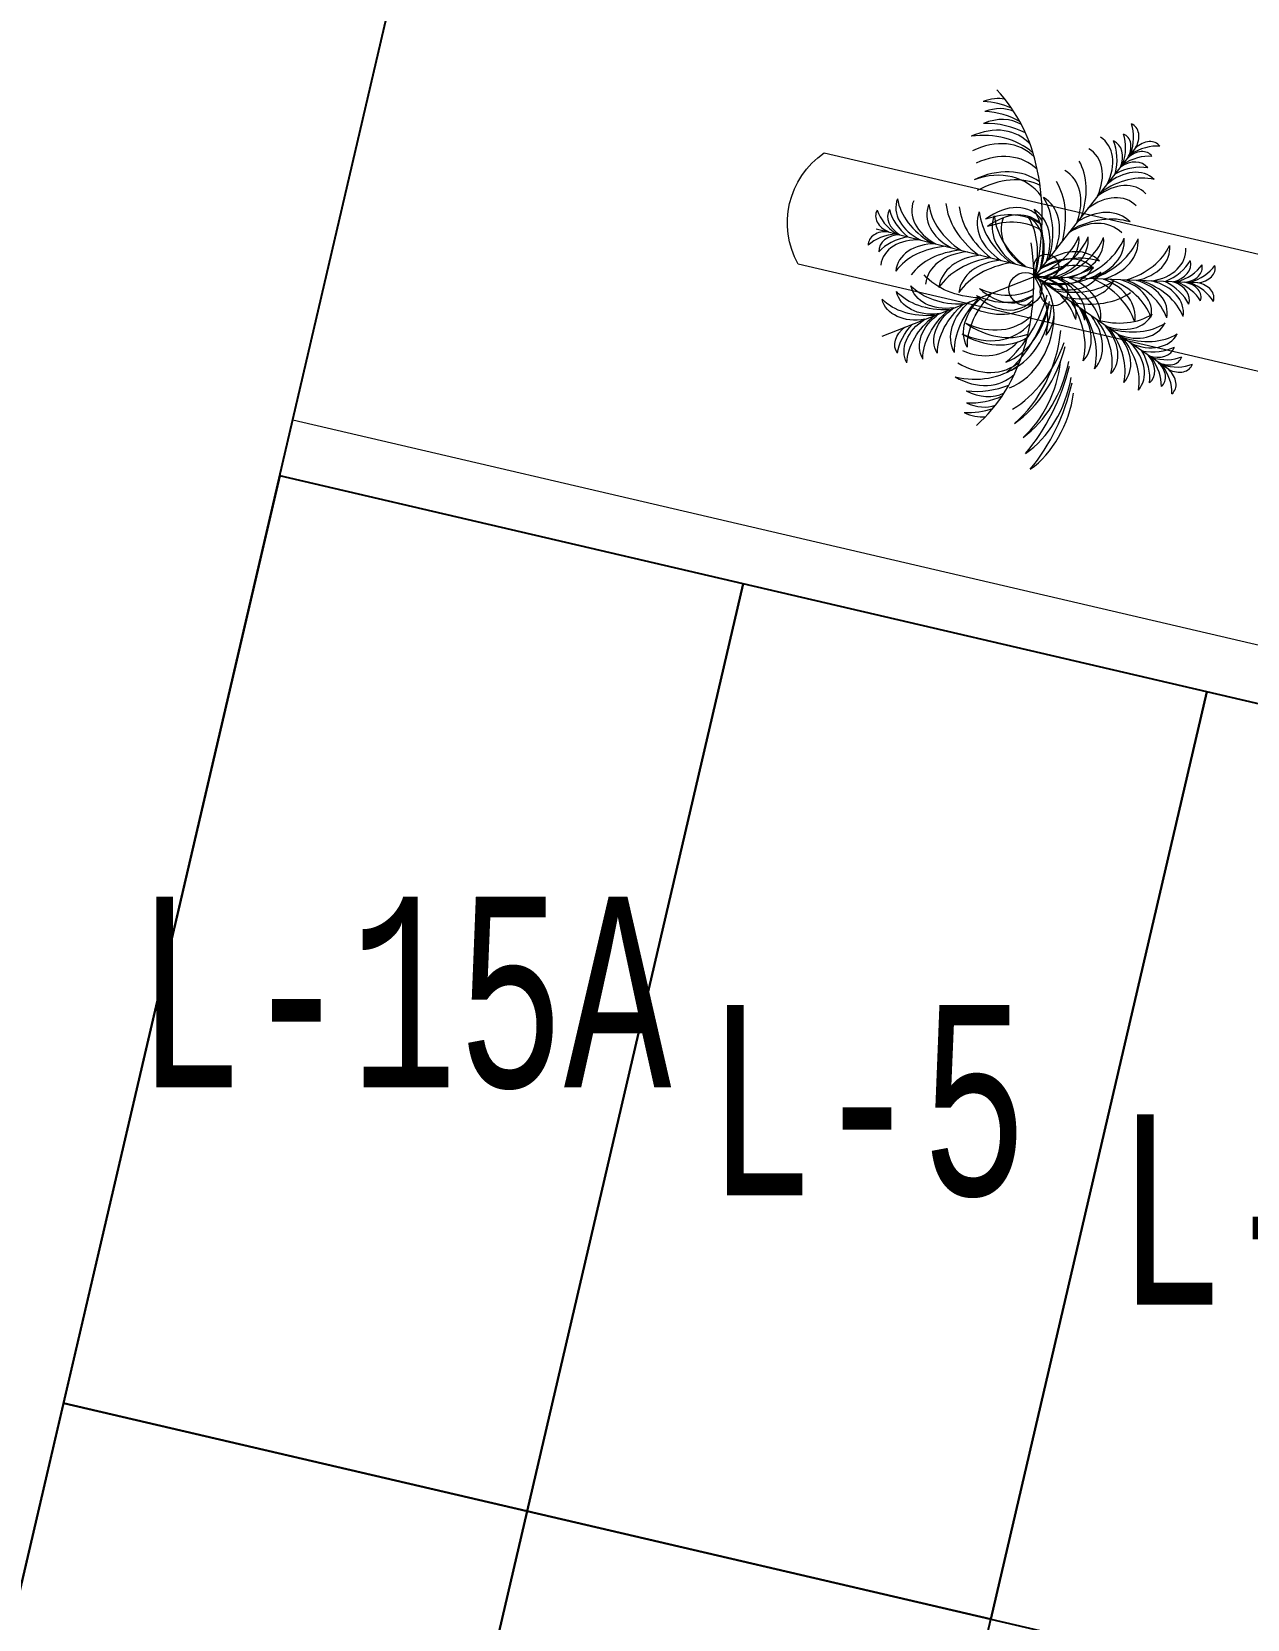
# Model space of a CAD drawing. Header units: millimetres. Extents: x 474016 to 477875, y 2288607 to 2292200.
# Drawn here: x 474098.24 to 474130.16, y 2289174.68 to 2289216.36 of the extents above; entities that cross this region are included whole.
import ezdxf
from ezdxf.enums import TextEntityAlignment as Align

# ---------------------------------------------------------------- set-up
doc = ezdxf.new("R2010")
doc.units = ezdxf.units.MM
doc.header["$LTSCALE"] = 50
for name, color, linetype, lineweight in [('BANQUETA', 251, 'Continuous', 5), ('JARDIN-HP', 64, 'Continuous', 5), ('JARDINES', 98, 'Continuous', 13), ('LOTES', 6, 'Continuous', 15), ('MANZANAS', 4, 'Continuous', 15)]:
    doc.layers.add(name, color=color, linetype=linetype, lineweight=lineweight)
for name, color, linetype in [('CVL_LOTIF', 1, 'Continuous'), ('POLIG. FISICO-TOPOGRAF', 194, 'Continuous'), ('POLIGONALGRAL', 7, 'Continuous')]:
    doc.layers.add(name, color=color, linetype=linetype)
doc.layers.add('MZ Y LT', color=7, linetype='Continuous', lineweight=13, true_color=0x0d2bf2)
doc.styles.add('MONOTXT4', font='MONOTXT4.shx', dxfattribs={"width": 0.55})

# ---------------------------------------------------------------- blocks, each defined once
blk = doc.blocks.new('A$C41BB26E9')
at = {"color": 0}
for p in [(1.999, 1.925), (3.251, -3.539)]:
    blk.add_line(p, (2.054, -0.938), dxfattribs=at)
at = {"color": 56}
for p, q in [((3.546, 1.506), (2.054, -0.938)), ((-0.293, 0.701), (2.054, -0.938)), ((1.382, -3.752), (1.923, -0.941))]:
    blk.add_line(p, q, dxfattribs=at)
for centre, radius in [((1.869, -0.738), 0.217), ((2.303, -0.578), 0.243), ((2.284, -1.082), 0.287)]:
    blk.add_circle(centre, radius)
at = {"color": 56, "true_color": 0x7a7a00}
for centre, major_axis, ratio, start_param, end_param in [((1.739, 1.845), (-0.007, 0.369), 0.723404, -1.366779, 0.20531), ((2.262, 1.855), (-0.007, 0.369), 0.723404, -0.20531, 1.366779), ((1.417, 1.375), (-0.018, 0.909), 0.723404, -1.121531, -0.433471), ((1.743, 1.62), (-0.007, 0.369), 0.723404, -1.366779, 0.20531), ((1.421, 1.15), (-0.018, 0.909), 0.723404, -1.121531, -0.433471), ((2.602, 1.398), (-0.018, 0.909), 0.723404, 0.433471, 1.121531), ((2.266, 1.63), (-0.007, 0.369), 0.723404, -0.20531, 1.366779), ((2.606, 1.173), (-0.018, 0.909), 0.723404, 0.433471, 1.121531), ((1.473, 0.902), (-0.015, 0.782), 0.723404, -1.305586, 0.091225), ((1.695, 1.314), (-0.009, 0.47), 0.723404, -1.190837, 0.194817), ((1.346, 0.731), (-0.022, 1.114), 0.723404, -0.994705, -0.373636), ((2.326, 1.326), (-0.009, 0.47), 0.723404, -0.194817, 1.190837), ((2.697, 0.758), (-0.022, 1.114), 0.723404, 0.373636, 0.994705), ((2.564, 0.923), (-0.015, 0.782), 0.723404, -0.091225, 1.305586), ((2.925, 0.425), (-0.026, 1.348), 0.723404, 0.312027, 1.166602), ((3.166, 1.386), (0.192, 0.315), 0.723404, -1.366779, 0.20531), ((2.642, 1.163), (0.473, 0.776), 0.723404, -1.121531, -0.433471), ((2.76, 1.355), (0.473, 0.776), 0.723404, -1.121531, -0.433471), ((3.283, 1.579), (0.192, 0.315), 0.723404, -1.366779, 0.20531), ((1.457, 0.572), (-0.016, 0.83), 0.723404, -1.24346, 0.110756), ((1.116, 0.031), (-0.027, 1.414), 0.723404, -1.115718, -0.281779), ((2.593, 0.594), (-0.016, 0.83), 0.723404, -0.110756, 1.24346), ((2.954, 0.066), (-0.027, 1.414), 0.723404, 0.281779, 1.115718), ((2.361, 0.656), (0.432, 0.708), 0.723404, -1.24346, 0.110756), ((1.784, 0.383), (0.737, 1.208), 0.723404, -1.115718, -0.281779), ((2.552, 0.926), (0.407, 0.667), 0.723404, -1.305586, 0.091225), ((1.99, 0.678), (0.702, 1.151), 0.723404, -1.166602, -0.312027), ((2.961, 1.155), (0.245, 0.401), 0.723404, -1.190837, 0.194817), ((2.354, 0.85), (0.58, 0.951), 0.723404, -0.994705, -0.373636), ((3.654, 0.546), (0.473, 0.776), 0.723404, 0.433471, 1.121531), ((3.613, 1.114), (0.192, 0.315), 0.723404, -0.20531, 1.366779), ((3.771, 0.738), (0.473, 0.776), 0.723404, 0.433471, 1.121531), ((3.73, 1.306), (0.192, 0.315), 0.723404, -0.20531, 1.366779), ((-0.082, 0.873), (-0.303, 0.211), 0.723404, -0.20531, 1.366779), ((0.487, 0.878), (-0.745, 0.52), 0.723404, 0.433471, 1.121531), ((2.599, 0.32), (-0.016, 0.83), 0.723404, -0.110756, 1.24346), ((2.96, -0.208), (-0.027, 1.414), 0.723404, 0.281779, 1.115718), ((2.219, 0.422), (0.432, 0.708), 0.723404, -1.24346, 0.110756), ((1.641, 0.149), (0.737, 1.208), 0.723404, -1.115718, -0.281779), ((3.484, 0.358), (0.407, 0.667), 0.723404, -0.091225, 1.305586), ((3.508, 0.147), (0.58, 0.951), 0.723404, 0.373636, 0.994705), ((3.5, 0.826), (0.245, 0.401), 0.723404, -0.194817, 1.190837), ((0.102, 0.744), (-0.303, 0.211), 0.723404, -0.20531, 1.366779), ((0.672, 0.75), (-0.745, 0.52), 0.723404, 0.433471, 1.121531), ((0.383, 0.614), (-0.385, 0.269), 0.723404, -0.194817, 1.190837), ((1.061, 0.579), (-0.913, 0.638), 0.723404, 0.373636, 0.994705), ((0.849, 0.569), (-0.641, 0.447), 0.723404, -0.091225, 1.305586), ((1.464, 0.568), (-1.105, 0.772), 0.723404, 0.312027, 1.166602), ((1.133, 0.399), (-0.68, 0.475), 0.723404, -0.110756, 1.24346), ((1.38, -0.167), (-0.02, 1.008), 0.723404, -1.13012, 0.094138), ((1.008, -0.803), (-0.033, 1.69), 0.723404, -1.023266, -0.261161), ((2.699, -0.141), (-0.02, 1.008), 0.723404, -0.094138, 1.13012), ((3.095, -0.763), (-0.033, 1.69), 0.723404, 0.261161, 1.023266), ((3.332, 0.064), (0.432, 0.708), 0.723404, -0.110756, 1.24346), ((3.521, -0.256), (0.702, 1.151), 0.723404, 0.312027, 1.166602), ((-0.382, 0.443), (-0.303, 0.211), 0.723404, -1.366779, 0.20531), ((-0.191, -0.093), (-0.745, 0.52), 0.723404, -1.121531, -0.433471), ((-0.197, 0.314), (-0.303, 0.211), 0.723404, -1.366779, 0.20531), ((1.357, 0.242), (-0.68, 0.475), 0.723404, -0.110756, 1.24346), ((1.789, 0.052), (-0.827, 0.577), 0.723404, -0.094138, 1.13012), ((2.525, 0.007), (-1.386, 0.967), 0.723404, 0.261161, 1.023266), ((1.385, -0.41), (-0.02, 1.008), 0.723404, -1.13012, 0.094138), ((1.013, -1.046), (-0.033, 1.69), 0.723404, -1.023266, -0.261161), ((1.118, -0.469), (0.88, 1.443), 0.723404, -1.023266, -0.261161), ((3.189, -0.169), (0.432, 0.708), 0.723404, -0.110756, 1.24346), ((3.353, -0.575), (0.737, 1.208), 0.723404, 0.281779, 1.115718), ((-0.006, -0.222), (-0.745, 0.52), 0.723404, -1.121531, -0.433471), ((0.224, -0.326), (-0.641, 0.447), 0.723404, -1.305586, 0.091225), ((0.022, 0.096), (-0.385, 0.269), 0.723404, -1.190837, 0.194817), ((0.288, -0.529), (-0.913, 0.638), 0.723404, -0.994705, -0.373636), ((1.988, -0.087), (-0.827, 0.577), 0.723404, -0.094138, 1.13012), ((1.391, -0.77), (-0.02, 1.008), 0.723404, -1.13012, 0.094138), ((2.71, -0.744), (-0.02, 1.008), 0.723404, -0.094138, 1.13012), ((1.586, -0.44), (0.525, 0.861), 0.723404, -1.13012, 0.094138), ((0.93, -0.777), (0.88, 1.443), 0.723404, -1.023266, -0.261161), ((3.026, -0.612), (0.525, 0.861), 0.723404, -0.094138, 1.13012), ((3.21, -0.808), (0.737, 1.208), 0.723404, 0.281779, 1.115718), ((0.482, -0.534), (-0.68, 0.475), 0.723404, -1.24346, 0.110756), ((1.02, -1.406), (-0.033, 1.69), 0.723404, -1.023266, -0.261161), ((1.397, -1.04), (-0.02, 1.008), 0.723404, -1.13012, 0.094138), ((2.505, -0.448), (-0.827, 0.577), 0.723404, -0.094138, 1.13012), ((3.24, -0.493), (-1.386, 0.967), 0.723404, 0.261161, 1.023266), ((2.638, -0.541), (-0.827, 0.577), 0.723404, -0.094138, 1.13012), ((3.373, -0.586), (-1.386, 0.967), 0.723404, 0.261161, 1.023266), ((1.361, -0.809), (0.525, 0.861), 0.723404, -1.13012, 0.094138), ((0.705, -1.146), (0.88, 1.443), 0.723404, -1.023266, -0.261161), ((1.445, -0.67), (0.525, 0.861), 0.723404, -1.13012, 0.094138), ((0.79, -1.007), (0.88, 1.443), 0.723404, -1.023266, -0.261161), ((3.107, -1.365), (-0.033, 1.69), 0.723404, 0.261161, 1.023266), ((2.716, -1.014), (-0.02, 1.008), 0.723404, -0.094138, 1.13012), ((2.9, -1.556), (0.88, 1.443), 0.723404, 0.261161, 1.023266), ((2.9, -0.819), (0.525, 0.861), 0.723404, -0.094138, 1.13012), ((3.026, -1.349), (0.88, 1.443), 0.723404, 0.261161, 1.023266), ((0.944, -1.284), (-1.16, 0.81), 0.723404, -1.115718, -0.281779), ((1.034, -1.03), (-0.827, 0.577), 0.723404, -1.13012, 0.094138), ((1.025, -1.676), (-0.033, 1.69), 0.723404, -1.023266, -0.261161), ((1.4, -1.202), (-0.02, 1.008), 0.723404, -1.13012, 0.094138), ((1.028, -1.838), (-0.033, 1.69), 0.723404, -1.023266, -0.261161), ((3.112, -1.635), (-0.033, 1.69), 0.723404, 0.261161, 1.023266), ((2.719, -1.176), (-0.02, 1.008), 0.723404, -0.094138, 1.13012), ((3.115, -1.797), (-0.033, 1.69), 0.723404, 0.261161, 1.023266), ((3.47, -1.48), (-1.656, 0.402), 0.714286, 3.88992, 4.86288), ((3.29, -2.282), (-2.814, 0.683), 0.714286, 4.170125, 4.780311), ((3.78, -1.381), (-1.599, 0.388), 0.714286, 3.86745, 4.883323), ((3.704, -2.103), (-2.624, 0.637), 0.714286, 4.179349, 4.820469), ((4.122, -1.283), (-1.534, 0.372), 0.714286, 3.888492, 4.926001), ((1.528, -1.375), (-0.827, 0.577), 0.723404, -1.13012, 0.094138), ((2.487, -1.496), (0.525, 0.861), 0.723404, -0.094138, 1.13012), ((2.952, -1.39), (-1.112, 0.27), 0.714286, 3.627505, 5.149011), ((3.161, -1.824), (-1.864, 0.452), 0.714286, 3.982805, 4.982914), ((2.716, -1.653), (-1.879, 0.456), 0.714286, 3.806569, 4.639337), ((3.658, -1.569), (-1.56, 0.378), 0.714286, 4.003422, 4.972752), ((1.824, -2.05), (-1.386, 0.967), 0.723404, -1.023266, -0.261161), ((2.046, -2.205), (-1.386, 0.967), 0.723404, -1.023266, -0.261161), ((1.883, -1.622), (-0.827, 0.577), 0.723404, -1.13012, 0.094138), ((2.487, -2.233), (0.88, 1.443), 0.723404, 0.261161, 1.023266), ((2.098, -2.039), (-1.864, 0.452), 0.714286, 3.982805, 4.744909), ((2.508, -1.48), (-1.112, 0.27), 0.714286, 3.627505, 4.912474), ((2.265, -2.005), (-1.864, 0.452), 0.714286, 3.982805, 4.744909), ((2.675, -1.447), (-1.112, 0.27), 0.714286, 3.627505, 4.993486), ((1.917, -2.392), (-2.123, 1.143), 0.72, -0.10808, 0.53304), ((1.154, -1.911), (-1.293, 0.697), 0.72, -0.170934, 0.844939), ((1.939, -1.971), (-1.507, 0.812), 0.72, -0.270525, 0.729584), ((2.016, -1.667), (-1.52, 0.819), 0.72, 0.073052, 0.90582), ((1.834, -1.504), (-0.899, 0.484), 0.72, -0.281097, 1.084884), ((1.96, -1.46), (-0.899, 0.484), 0.72, -0.200085, 1.084884), ((2.619, -1.732), (-1.507, 0.812), 0.72, -0.03252, 0.729584), ((2.178, -2.298), (-1.386, 0.967), 0.723404, -1.023266, -0.261161), ((1.033, -0.039), (0.319, 1.659), 0.723404, 3.402754, 4.164858), ((2.745, -1.688), (-1.507, 0.812), 0.72, -0.03252, 0.729584), ((0.804, -1.812), (1.484, 0.855), 0.72, -0.729584, 0.03252), ((1.582, -1.562), (0.885, 0.51), 0.72, -1.084884, 0.200085), ((0.931, -1.853), (1.484, 0.855), 0.72, -0.729584, 0.03252), ((1.71, -1.602), (0.885, 0.51), 0.72, -1.084884, 0.281097), ((1.144, -1.921), (1.484, 0.855), 0.72, -0.729584, 0.12698), ((1.426, -2.011), (1.484, 0.855), 0.72, -0.729584, 0.213498), ((1.617, -2.072), (1.484, 0.855), 0.72, -0.729584, 0.270525), ((1.531, -1.771), (1.496, 0.862), 0.72, -0.90582, -0.073052), ((1.643, -1.929), (1.52, 0.876), 0.72, -0.831119, 0.049618), ((2.401, -1.99), (1.273, 0.733), 0.72, -0.844939, 0.170934), ((1.482, -2.459), (-2.105, 1.134), 0.72, 0.016555, 0.382187), ((0.429, -1.859), (-1.012, 0.545), 0.72, 0.006837, 0.780102), ((1.981, -2.43), (-2.379, 1.282), 0.72, 0.051792, 0.431948), ((0.867, -1.982), (-1.241, 0.668), 0.72, -0.213612, 0.823897), ((0.982, -0.304), (0.319, 1.659), 0.723404, 3.402754, 4.164858), ((1.292, -0.729), (0.19, 0.99), 0.723404, 3.047455, 4.271712), ((1.322, -0.57), (0.19, 0.99), 0.723404, 3.047455, 4.271712), ((3.032, -0.698), (0.319, 1.659), 0.723404, 2.118327, 2.880431), ((1.652, -2.492), (2.089, 1.203), 0.72, -0.53304, 0.10808), ((2.69, -2.053), (1.221, 0.704), 0.72, -0.823897, 0.213612), ((1.589, -2.532), (2.342, 1.349), 0.72, -0.431948, -0.051792), ((3.123, -1.917), (0.996, 0.574), 0.72, -0.780102, -0.006837), ((2.089, -2.546), (2.072, 1.193), 0.72, -0.382187, -0.016555), ((-0.076, -1.922), (-0.877, 0.472), 0.72, 0.267806, 0.75224), ((1.309, -2.496), (-2.105, 1.134), 0.72, 0.093724, 0.382187), ((0.097, -1.885), (-0.877, 0.472), 0.72, 0.078285, 0.75224), ((1.241, -0.994), (0.19, 0.99), 0.723404, 3.047455, 4.271712), ((2.536, -1.243), (0.19, 0.99), 0.723404, 2.011473, 3.235731), ((3.456, -1.934), (0.863, 0.497), 0.72, -0.75224, -0.078285), ((2.262, -2.578), (2.072, 1.193), 0.72, -0.382187, -0.093724), ((3.63, -1.966), (0.863, 0.497), 0.72, -0.75224, -0.267806), ((0.914, -0.658), (0.319, 1.659), 0.723404, 3.402754, 4.164858), ((2.468, -1.597), (0.19, 0.99), 0.723404, 2.011473, 3.235731), ((2.964, -1.052), (0.319, 1.659), 0.723404, 2.118327, 2.880431), ((0.868, -0.896), (0.319, 1.659), 0.723404, 3.402754, 4.164858), ((2.422, -1.835), (0.19, 0.99), 0.723404, 2.011473, 3.235731), ((0.885, -1.467), (0.267, 1.389), 0.723404, 3.423371, 4.25731), ((1.129, -2.058), (0.157, 0.815), 0.723404, 3.030837, 4.385053), ((2.691, -1.814), (0.267, 1.389), 0.723404, 2.025875, 2.859814), ((1.077, -2.327), (0.157, 0.815), 0.723404, 3.030837, 4.385053), ((2.193, -2.542), (0.157, 0.815), 0.723404, 1.898132, 3.252348), ((2.639, -2.083), (0.267, 1.389), 0.723404, 2.025875, 2.859814), ((0.788, -2.093), (0.255, 1.324), 0.723404, 3.45362, 4.308195), ((1.037, -2.655), (0.148, 0.768), 0.723404, 3.050367, 4.447179), ((2.109, -2.861), (0.148, 0.768), 0.723404, 1.836006, 3.232818), ((0.941, -2.466), (0.21, 1.094), 0.723404, 3.515228, 4.136297), ((1.806, -3.218), (0.089, 0.462), 0.723404, 1.950755, 3.33641), ((2.268, -2.721), (0.21, 1.094), 0.723404, 2.146888, 2.767957), ((0.944, -2.891), (0.172, 0.893), 0.723404, 3.575063, 4.263123), ((1.181, -3.408), (0.07, 0.363), 0.723404, 2.936283, 4.508372), ((1.695, -3.507), (0.07, 0.363), 0.723404, 1.774814, 3.346903), ((2.108, -3.115), (0.172, 0.893), 0.723404, 2.020062, 2.708122)]:
    blk.add_ellipse(centre, major_axis=major_axis, ratio=ratio, start_param=start_param, end_param=end_param, dxfattribs=at)
at = {"color": 0}
for centre, major_axis, ratio, start_param, end_param in [((1.529, -1.844), (-1.386, 0.967), 0.723404, -1.023266, -0.261161), ((1.242, -4.458), (3.82, 2.201), 0.72, 0.180287, 1.122445)]:
    blk.add_ellipse(centre, major_axis=major_axis, ratio=ratio, start_param=start_param, end_param=end_param, dxfattribs=at)
at = {"color": 56}
for centre, major_axis, ratio, start_param, end_param in [((3.011, -1.71), (-1.909, 0.463), 0.714286, 3.88127, 4.762007), ((2.383, -4.345), (-3.881, 2.091), 0.72, -1.122445, -0.180287), ((1.75, -1.53), (-0.827, 0.577), 0.723404, -1.13012, 0.094138), ((1.425, -1.854), (-1.339, 0.721), 0.72, -0.150491, 0.822469), ((1.909, -1.829), (-1.544, 0.832), 0.72, -0.049618, 0.831119), ((2.147, -2.08), (1.242, 0.715), 0.72, -0.708967, 0.260363), ((1.186, -3.099), (0.089, 0.462), 0.723404, 2.946776, 4.33243)]:
    blk.add_ellipse(centre, major_axis=major_axis, ratio=ratio, start_param=start_param, end_param=end_param, dxfattribs=at)
at = {"color": 56, "true_color": 0x7a7a00, "extrusion": (0, 0, -1)}
for centre, major_axis, start_param, end_param in [((2.966, -0.422), (-0.706, 1.535), 3.402754, 4.164858), ((1.171, -1.515), (-0.706, 1.535), 2.118327, 2.880431), ((2.88, -1.154), (-0.421, 0.916), 3.047455, 4.271712), ((3.068, -0.643), (-0.706, 1.535), 3.402754, 4.164858), ((1.517, -1.97), (-0.591, 1.285), 2.025875, 2.859814), ((2.981, -1.375), (-0.421, 0.916), 3.047455, 4.271712), ((3.187, -1.201), (-0.591, 1.285), 3.423371, 4.25731), ((2.059, -2.309), (-0.347, 0.754), 1.898132, 3.252348), ((1.632, -2.219), (-0.591, 1.285), 2.025875, 2.859814), ((3.092, -1.834), (-0.347, 0.754), 3.030837, 4.385053), ((3.302, -1.45), (-0.591, 1.285), 3.423371, 4.25731), ((2.174, -2.557), (-0.347, 0.754), 1.898132, 3.252348), ((1.802, -2.536), (-0.563, 1.225), 1.974991, 2.829566), ((3.206, -2.082), (-0.347, 0.754), 3.030837, 4.385053), ((3.432, -1.787), (-0.563, 1.225), 3.45362, 4.308195), ((2.332, -2.848), (-0.327, 0.71), 1.836006, 3.232818), ((3.324, -2.392), (-0.327, 0.71), 3.050367, 4.447179), ((3.372, -2.185), (-0.465, 1.012), 3.515228, 4.136297), ((3.285, -2.858), (-0.196, 0.427), 2.946776, 4.33243)]:
    blk.add_ellipse(centre, major_axis=major_axis, ratio=0.723404, start_param=start_param, end_param=end_param, dxfattribs=at)

msp = doc.modelspace()

# ---------------------------------------------------------------- linework, layer by layer
msp.add_lwpolyline([(474015.964, 2288823.713), (474235.189, 2289764.407)])
at = {"layer": 'BANQUETA'}
msp.add_lwpolyline([(474093.063, 2289154.547), (474214.801, 2289126.176, 0.414214), (474217.203, 2289127.67), (474228.324, 2289175.392, 0.414214), (474226.83, 2289177.793), (474105.093, 2289206.164)], format="xyb", dxfattribs=at)
at = {"layer": 'CVL_LOTIF'}
for points in [[(474116.926, 2289201.866), (474104.752, 2289204.703), (474099.078, 2289180.355), (474111.252, 2289177.518)], [(474129.1, 2289199.029), (474116.926, 2289201.866), (474111.252, 2289177.518), (474123.426, 2289174.681)], [(474141.274, 2289196.192), (474129.1, 2289199.029), (474123.426, 2289174.681), (474135.599, 2289171.844)], [(474111.252, 2289177.518), (474099.078, 2289180.355), (474093.404, 2289156.008), (474105.578, 2289153.171)], [(474123.426, 2289174.681), (474111.252, 2289177.518), (474105.578, 2289153.171), (474117.752, 2289150.334)]]:
    msp.add_lwpolyline(points, close=True, dxfattribs=at)
at = {"layer": 'JARDINES'}
msp.add_lwpolyline([(474229.1, 2289187.532, -0.388075), (474228.419, 2289184.611), (474118.368, 2289210.258, -0.386646), (474119.049, 2289213.179)], format="xyb", close=True, dxfattribs=at)
at = {"layer": 'LOTES'}
for p, q in [((474111.252, 2289177.518), (474116.926, 2289201.866)), ((474123.426, 2289174.681), (474129.1, 2289199.029)), ((474105.578, 2289153.171), (474111.252, 2289177.518))]:
    msp.add_line(p, q, dxfattribs=at)
at = {"layer": 'MANZANAS'}
msp.add_lwpolyline([(474015.964, 2288823.713), (474235.189, 2289764.407), (474345.027, 2290122.777)], dxfattribs=at)
at = {"layer": 'POLIG. FISICO-TOPOGRAF'}
msp.add_lwpolyline([(474142.508, 2288807.157), (474015.964, 2288823.713), (474235.189, 2289764.407), (474514.9, 2290677.025), (474993.885, 2291112.494), (475533.744, 2290888.924), (474404.538, 2289616.523), (474693.544, 2289380.89), (474519.469, 2288757.839), (474392.255, 2288774.482)], dxfattribs=at)
at = {"layer": 'POLIGONALGRAL', "color": 3}
msp.add_lwpolyline([(474015.964, 2288823.713), (474235.189, 2289764.407), (474345.027, 2290122.777), (474674.083, 2289920.248), (474404.538, 2289616.523), (474693.544, 2289380.89), (474519.469, 2288757.839)], close=True, dxfattribs=at)

# ---------------------------------------------------------------- block references
at = {"layer": 'JARDIN-HP', "color": 8, "xscale": 1.499999999826813, "yscale": 1.499999999826813, "zscale": 1.499999999826813, "rotation": 266.6565195172511}
msp.add_blockref('A$C41BB26E9', (474126.154, 2289212.93), dxfattribs=at)

# ---------------------------------------------------------------- texts
at = {"layer": 'MZ Y LT', "lineweight": 13, "style": 'MONOTXT4', "width": 0.65}
for s, p in [('L-15A', (474108.002, 2289191.111)), ('L-5', (474120.176, 2289188.274)), ('L-4A', (474132.35, 2289185.437))]:
    msp.add_text(s, height=5, dxfattribs=at).set_placement(p, align=Align.MIDDLE)

doc.saveas('drawing.dxf')
